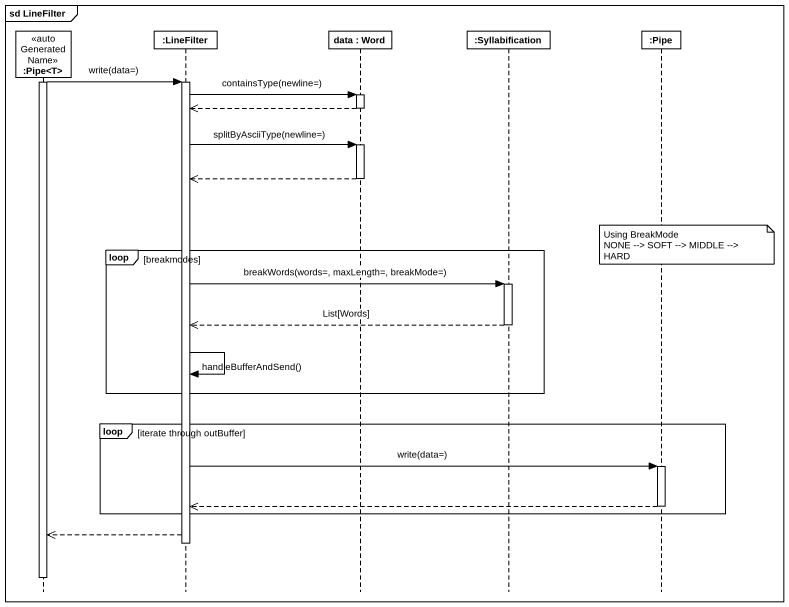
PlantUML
@startuml
mainframe sd LineFilter
hide footbox
participant ":Pipe<T>" as Pipe_T <<autoGeneratedName>>
participant ":LineFilter" as LineFilter
participant "data : Word" as data
participant ":Syllabification" as Syllabification
participant ":Pipe" as Pipe

activate Pipe_T
Pipe_T -> LineFilter : write(data=)
activate LineFilter
LineFilter -> data : containsType(newline=)
activate data
data -->> LineFilter
deactivate data
LineFilter -> data : splitByAsciiType(newline=)
activate data
data -->> LineFilter
deactivate data
note over Pipe
  Using BreakMode
  NONE ~--> SOFT ~--> MIDDLE ~--> HARD
end note
loop breakmodes
  LineFilter -> Syllabification : breakWords(words=, maxLength=, breakMode=)
  activate Syllabification
  Syllabification -->> LineFilter : List[Words]
  deactivate Syllabification
  LineFilter -> LineFilter : handleBufferAndSend()
end
loop iterate through outBuffer
  LineFilter -> Pipe : write(data=)
  activate Pipe
  Pipe -->> LineFilter
  deactivate Pipe
end
LineFilter -->> Pipe_T
deactivate LineFilter
deactivate Pipe_T
@enduml
